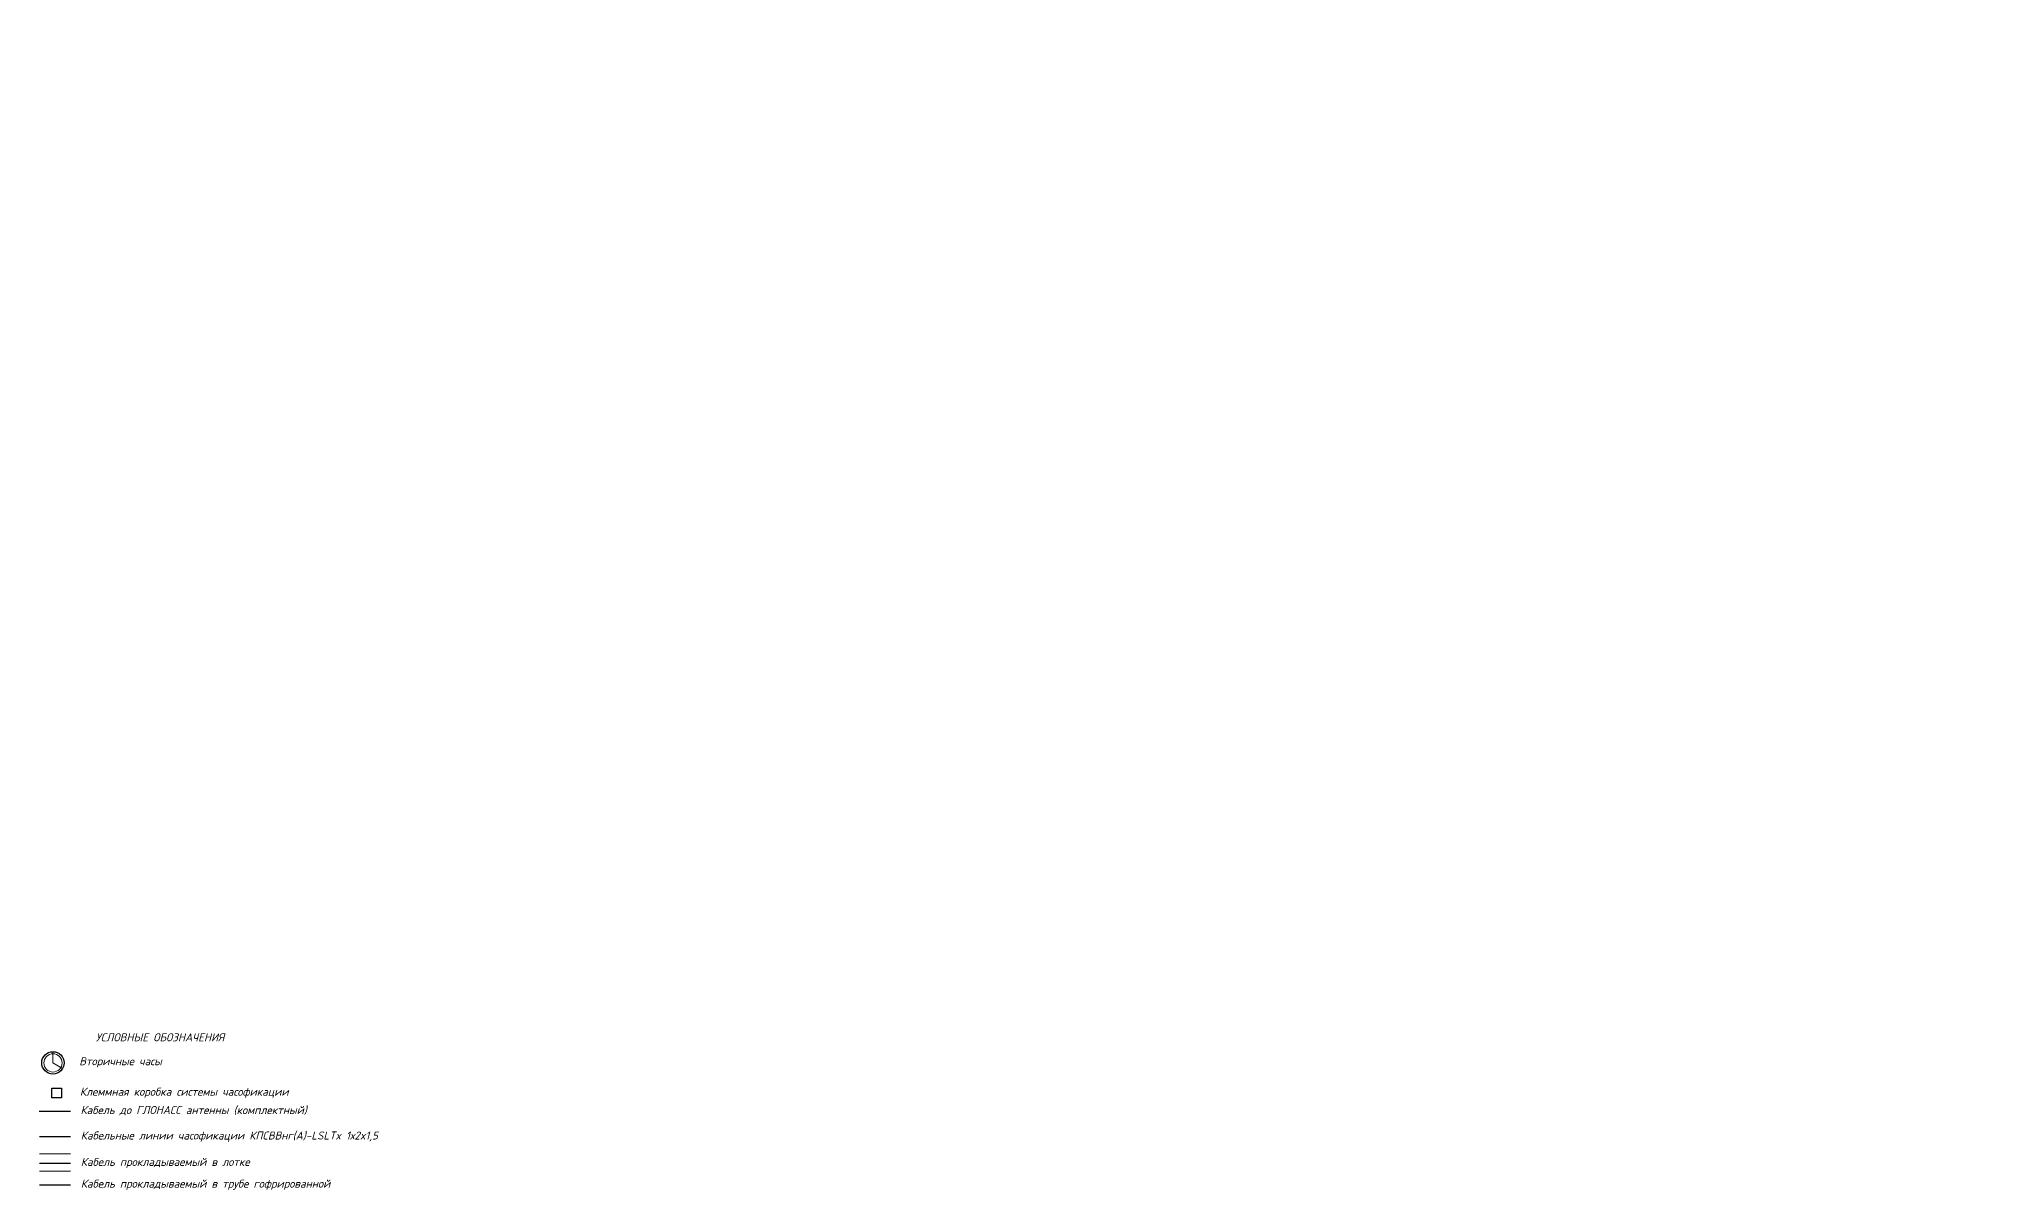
# Model space of a CAD drawing. Extents: x 69141456 to 70100388, y -33501327 to -33101377.
# Drawn here: x 69619099 to 69680226, y -33157490 to -33121562 of the extents above; entities that cross this region are included whole.
import ezdxf
from ezdxf import colors
from ezdxf.entities.mleader import LeaderData, LeaderLine
from ezdxf.math import Vec2, Vec3

# ---------------------------------------------------------------- set-up
doc = ezdxf.new("R2010")
doc.units = 0
doc.header["$LTSCALE"] = 100
doc.set_wipeout_variables(frame=1)
doc.layers.add('СС. Текст', color=7, linetype='Continuous')
for name, color, linetype, lineweight in [('СС_ЗВ_Кабель', 1, 'Continuous', 30), ('СС_СКК_Лоток', 170, 'Continuous', 25), ('СС_ЭЧС_Кабель', 180, 'Continuous', 30), ('СС_ЭЧС_Оборудование', 180, 'Continuous', 30)]:
    doc.layers.add(name, color=color, linetype=linetype, lineweight=lineweight)
doc.styles.add('ISOCPEUR', font='isocpeui.ttf', dxfattribs={"height": 250})
doc.linetypes.add('Kabl_in_Tube', pattern='A,10,[133,ltypeshp.shx,S=1,R=0,X=0,Y=0],10', length=20)

# ---------------------------------------------------------------- blocks, each defined once
blk = doc.blocks.new('ЧС1')
blk.add_wipeout([(35829, 16235), (35936, 16366), (36085, 16430), (36274, 16411), (36386, 16339), (36480, 16187), (36483, 15992), (36404, 15849), (36282, 15763), (36146, 15735), (35976, 15779), (35854, 15892), (35796, 16064), (35805, 16166)])
at = {"linetype": 'Continuous', "lineweight": 0}
for p, q in [((36146, 16435), (36146, 16085)), ((36146, 16085), (36446, 15906))]:
    blk.add_line(p, q, dxfattribs=at)
at = {"linetype": 'Continuous', "lineweight": 30}
blk.add_circle((36146, 16085), 350, dxfattribs=at)
at = {"lineweight": 0, "ltscale": 100}
blk.add_circle((36146, 16085), 285, dxfattribs=at)
blk = doc.blocks.new('Коробка коммутац')
at = {"layer": 'СС_ЭЧС_Оборудование', "color": 18, "true_color": 0x000000}
for p, q in [((0, 295, -1), (299, 295)), ((0, 0), (0, 295, -1)), ((299, 0), (0, 0)), ((299, 295), (299, 0))]:
    blk.add_line(p, q, dxfattribs=at)

msp = doc.modelspace()

# ---------------------------------------------------------------- linework, layer by layer
at = {"layer": 'СС_ЗВ_Кабель', "color": 5}
msp.add_line((69619106.1, -33156653.1), (69620083.6, -33156653.1), dxfattribs=at)
at = {"layer": 'СС_ЗВ_Кабель', "color": 5, "linetype": 'Kabl_in_Tube', "ltscale": 0.5}
msp.add_line((69619106.1, -33157331.9), (69620083.6, -33157331.9), dxfattribs=at)
at = {"layer": 'СС_СКК_Лоток', "color": 18, "lineweight": 20, "true_color": 0x000000}
for p, q in [((69620083.6, -33156366.6), (69619106.1, -33156366.6)), ((69620083.6, -33156907.4), (69619106.1, -33156907.4))]:
    msp.add_line(p, q, dxfattribs=at)
at = {"layer": 'СС_ЭЧС_Кабель', "color": 3}
msp.add_line((69619098.6, -33155032.9), (69620076, -33155032.9), dxfattribs=at)
at = {"layer": 'СС_ЭЧС_Кабель', "color": 5}
msp.add_line((69619104.8, -33155829), (69620082.2, -33155829), dxfattribs=at)

# ---------------------------------------------------------------- block references
at = {"layer": 'СС_ЭЧС_Кабель'}
msp.add_blockref('Коробка коммутац', (69619494.3, -33154614.9), dxfattribs=at)
at = {"layer": 'СС_ЭЧС_Оборудование'}
msp.add_blockref('ЧС1', (69583384.8, -33169611.8, 0), dxfattribs=at)

# ---------------------------------------------------------------- texts
at = {"layer": 'СС. Текст', "insert": (69620025.7, -33152602, 0), "char_height": 250, "width": 5705.292, "attachment_point": 1, "style": 'ISOCPEUR'}
msp.add_mtext('\\pxi-2,l2,sm1.5,qc,t3;УСЛОВНЫЕ ОБОЗНАЧЕНИЯ', dxfattribs=at)
at = {"layer": 'СС. Текст', "char_height": 250, "attachment_point": 1, "style": 'ISOCPEUR'}
for s, insert in [('\\pxi-2,l2,sm1.5,t3; Вторичные часы', (69620191.8, -33153349.9, 0)), ('\\pxi-2,l2,sm1.5,t3; Клеммная коробка системы часофикации', (69620211.6, -33154300.6, 0))]:
    msp.add_mtext(s, dxfattribs=dict(at, insert=insert))
for s, width, insert in [('Кабель до ГЛОНАСС антенны (комплектный)', 8635.088, (69620391.5, -33154872.7, 0)), ('Кабельные линии часофикации КПСВВнг(А)-LSLTx 1х2x1,5', 9833.103, (69620397.7, -33155668.8, 0)), ('Кабель прокладываемый в лотке', 11279.86, (69620399, -33156492.9, 0)), ('Кабель прокладываемый в трубе гофрированной', 11279.86, (69620399, -33157171.7, 0))]:
    msp.add_mtext_dynamic_manual_height_columns(s, width=width, gutter_width=1, heights=[0], dxfattribs=dict(at, insert=insert))

# ---------------------------------------------------------------- leaders
at = {"layer": 'СС. Текст', "lineweight": 0}
ml = msp.add_multileader_mtext('Standard', dxfattribs=at)
ml.set_content('{\\C256;КПСВВнг(А)-LSLTx 1х2x1,5\\PЛЧ1.1}', color=7, style='ISOCPEUR')
ml.set_leader_properties(color=256)
ml.build(insert=Vec2(0, 0))
ml.multileader.update_dxf_attribs({"text_left_attachment_type": 6, "text_right_attachment_type": 6, "dogleg_length": 0.1, "arrow_head_size": 0, "scale": 100})
ctx = ml.context
ctx.base_point, ctx.scale, ctx.char_height, ctx.arrow_head_size, ctx.landing_gap_size, ctx.plane_origin = Vec3(69684233, -33121888.1), 100, 250, 0, 0, Vec3(69685467.5, -33126663.9)
ctx.left_attachment, ctx.right_attachment, ctx.text_align_type = 6, 6, 1
notes = []
notes.append((ctx, [(1, (1, 1, 0), (69687235.8, -33121888.1), (-1, 0), 10, [(0, [(69688743.7, -33125508.3)], 0, [])])]))
ctx.mtext.insert, ctx.mtext.width, ctx.mtext.defined_height, ctx.mtext.alignment, ctx.mtext.flow_direction = Vec3(69685729.4, -33121588.1), 1210.419, 370.7, 2, 5
for ctx, leaders in notes:
    for number, flags, end, landing, length, lines in leaders:
        leader = LeaderData()
        leader.index, (leader.has_last_leader_line, leader.has_dogleg_vector, leader.attachment_direction) = number, flags
        leader.last_leader_point, leader.dogleg_vector, leader.dogleg_length = Vec3(end), Vec3(landing), length
        for number, points, colour, breaks in lines:
            line = LeaderLine()
            line.index, line.vertices, line.color, line.breaks = number, Vec3.list(points), colors.encode_raw_color(colour), breaks
            leader.lines.append(line)
        ctx.leaders.append(leader)

doc.saveas('drawing.dxf')
